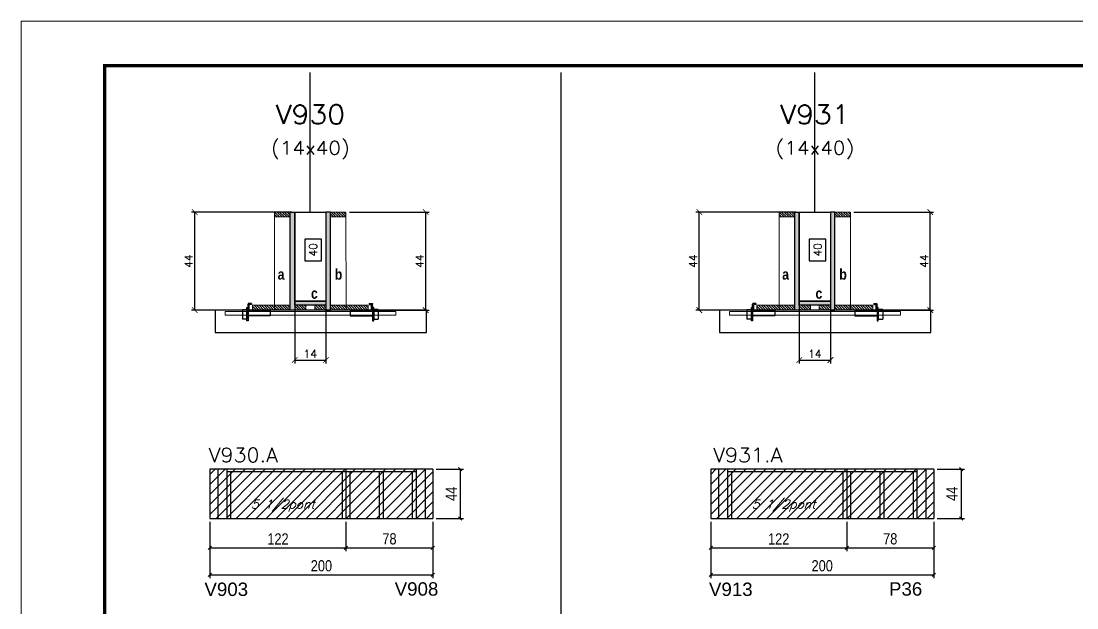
# Model space of a CAD drawing. Extents: x -20960 to -5926, y -2106 to 21915.
# Drawn here: x -12207 to -11260, y 11052 to 11578 of the extents above; entities that cross this region are included whole.
import ezdxf
from ezdxf.enums import TextEntityAlignment as Align

# ---------------------------------------------------------------- set-up
doc = ezdxf.new("R2010")
doc.units = 0
doc.linetypes.add('DASHED', pattern=[0.75, 0.5, -0.25])
doc.linetypes.add('HIDDEN', pattern=[0.375, 0.25, -0.125])
for name, color, linetype in [('5', 5, 'Continuous'), ('barrote', 251, 'Continuous'), ('COTA', 241, 'Continuous'), ('Cota Seção (2x)', 4, 'Continuous'), ('detalhes', 4, 'Continuous'), ('Painéis', 200, 'Continuous'), ('presilha', 1, 'Continuous'), ('Reaproveitamento', 251, 'Continuous'), ('SARR_2.2x7', 40, 'Continuous'), ('SARR_3.5x7', 81, 'Continuous'), ('texto', 7, 'Continuous'), ('Texto de Titulo', 7, 'Continuous'), ('Texto Qtd Sarr', 242, 'Continuous')]:
    doc.layers.add(name, color=color, linetype=linetype)
for name, color, linetype, lineweight in [('CONCRETO', 251, 'Continuous', 25), ('Folhas', 255, 'Continuous', 9), ('Hachura', 251, 'Continuous', 9), ('Madeira', 126, 'Continuous', 18), ('SARRAFO DE PRESSAO', 251, 'DASHED', 9), ('SCO-___-LAJ', 2, 'Continuous', 0), ('Texto Seção', 7, 'Continuous', 15)]:
    doc.layers.add(name, color=color, linetype=linetype, lineweight=lineweight)
doc.styles.add('COTA TECNICA', font='techl___.ttf', dxfattribs={"height": 10})
doc.styles.add('REGUA-120', font='ROMANS.shx', dxfattribs={"height": 15})
doc.styles.add('Romans', font='romans.shx')
doc.styles.get("Standard").update_dxf_attribs({"font": 'arial.ttf'})
doc.styles.add('TECNICA', font='techb___.ttf', dxfattribs={"height": 10})
doc.dimstyles.new('Cota Seção (2x)', dxfattribs={"dimtxt": 7, "dimasz": 5, "dimexe": 3, "dimexo": 3, "dimgap": 2, "dimtad": 3, "dimdec": 1, "dimlfac": 0.5, "dimzin": 12, "dimdsep": 46, "dimtxsty": 'Romans', "dimblk": 'ARCHTICK', "dimcen": 0, "dimclrd": 4, "dimclre": 4, "dimclrt": 1, "dimadec": 1, "dimazin": 3, "dimtfac": 1, "dimtdec": 1, "dimtmove": 0, "dimatfit": 3, "dimldrblk": 'OBLIQUE', "dimfxl": 1, "dimtolj": 1, "dimtzin": 12, "dimarcsym": 0})
doc.dimstyles.new('Cota Seção interna', dxfattribs={"dimtxt": 7, "dimasz": 6, "dimexe": 0.18, "dimexo": 2, "dimgap": -4, "dimtad": 3, "dimdec": 1, "dimlfac": 0.5, "dimzin": 12, "dimdsep": 46, "dimtxsty": 'Romans', "dimblk": 'ARCHTICK', "dimcen": 0.09, "dimse1": 1, "dimse2": 1, "dimsd1": 1, "dimsd2": 1, "dimclrd": 180, "dimclre": 5, "dimclrt": 1, "dimadec": 0, "dimazin": 3, "dimtfac": 1, "dimtdec": 1, "dimtofl": 0, "dimtmove": 0, "dimatfit": 3, "dimldrblk": 'ARCHTICK', "dimfxl": 1, "dimtolj": 1, "dimtzin": 0, "dimarcsym": 0})
doc.dimstyles.new('PAINEL', dxfattribs={"dimtxt": 10, "dimasz": 3, "dimexe": 3, "dimexo": 3, "dimgap": 3, "dimtad": 1, "dimdec": 1, "dimzin": 12, "dimdsep": 46, "dimtxsty": 'COTA TECNICA', "dimblk1": 'OBLIQUE', "dimblk2": 'OBLIQUE', "dimsah": 1, "dimcen": 0.9, "dimclrd": 4, "dimclre": 4, "dimclrt": 240, "dimadec": 1, "dimazin": 3, "dimtfac": 1, "dimtdec": 1, "dimtmove": 0, "dimatfit": 3, "dimfxl": 1, "dimtolj": 1, "dimtzin": 12, "dimarcsym": 0})
pattern_1 = [(315, (10985.0021, 3089.3804), (1.12253202, 1.12253202), [])]
pattern_2 = [(315, (10995.0021, 3089.3804), (1.12253202, 1.12253202), [])]
pattern_3 = [(315, (11437.4848, 3089.3804), (1.12253202, 1.12253202), [])]
pattern_4 = [(315, (11447.4848, 3089.3804), (1.12253202, 1.12253202), [])]
pattern_5 = [(45, (-149337.549, -17170.8765), (-4.49012806, 4.49012806), [])]
pattern_6 = [(45, (-149786.664, -17170.8765), (-4.49012806, 4.49012806), [])]

# ---------------------------------------------------------------- blocks, each defined once
blk = doc.blocks.new('9999999999')
at = {"layer": 'Folhas'}
blk.add_lwpolyline([(98138.98, 34190.21), (99623.98, 34190.21), (99623.98, 35240.21), (98138.98, 35240.21)], close=True, dxfattribs=at)
at = {"layer": 'Folhas', "color": 30, "const_width": 3}
blk.add_lwpolyline([(98213.98, 34230.21), (99583.98, 34230.21), (99583.98, 35200.21), (98213.98, 35200.21)], close=True, dxfattribs=at)
blk = doc.blocks.new('_ArchTick')
at = {"color": 0, "linetype": 'ByBlock', "const_width": 0.15}
blk.add_lwpolyline([(-0.5, -0.5), (0.5, 0.5)], dxfattribs=at)
blk = doc.blocks.new('*D1310')
at = {"layer": 'COTA', "color": 4, "lineweight": -2, "transparency": 16777216}
for p, q in [((-11964.62, 11407.02), (-12054.27, 11407.02)), ((-12051.27, 11319.02), (-12051.27, 11407.02)), ((-12002.62, 11319.02), (-12054.27, 11319.02))]:
    blk.add_line(p, q, dxfattribs=at)
at = {"layer": 'Defpoints', "color": 0, "transparency": 16777216}
for p in [(-12051.27, 11407.02), (-11961.62, 11407.02), (-11999.62, 11319.02)]:
    blk.add_point(p, dxfattribs=at)
at = {"layer": 'COTA', "color": 4, "lineweight": -2, "transparency": 16777216, "xscale": 5, "yscale": 5, "zscale": 5}
for p, rotation in [((-12051.27, 11407.02), 90), ((-12051.27, 11319.02), 270)]:
    blk.add_blockref('_ArchTick', p, dxfattribs=dict(at, rotation=rotation))
at = {"layer": 'COTA', "color": 1, "transparency": 16777216, "insert": (-12056.77, 11363.02), "char_height": 7, "attachment_point": 5, "rotation": 90, "style": 'Romans'}
blk.add_mtext('\\A1;44', dxfattribs=at)
blk = doc.blocks.new('_Oblique')
at = {"color": 0, "linetype": 'ByBlock', "lineweight": -2}
blk.add_line((-0.5, -0.5), (0.5, 0.5), dxfattribs=at)
blk = doc.blocks.new('*D1311')
at = {"layer": 'COTA', "color": 4, "lineweight": -2, "transparency": 16777216}
for p, q in [((-11912.63, 11407.02), (-11841.14, 11407.02)), ((-11844.14, 11319.02), (-11844.14, 11407.02)), ((-11892.62, 11319.02), (-11841.14, 11319.02))]:
    blk.add_line(p, q, dxfattribs=at)
at = {"layer": 'Defpoints', "color": 0, "transparency": 16777216}
for p in [(-11915.63, 11407.02), (-11844.14, 11407.02), (-11895.62, 11319.02)]:
    blk.add_point(p, dxfattribs=at)
at = {"layer": 'COTA', "color": 4, "lineweight": -2, "transparency": 16777216, "xscale": 5, "yscale": 5, "zscale": 5}
for p, rotation in [((-11844.14, 11407.02), 90), ((-11844.14, 11319.02), 270)]:
    blk.add_blockref('_ArchTick', p, dxfattribs=dict(at, rotation=rotation))
at = {"layer": 'COTA', "color": 1, "transparency": 16777216, "insert": (-11849.64, 11363.02), "char_height": 7, "attachment_point": 5, "rotation": 90, "style": 'Romans'}
blk.add_mtext('\\A1;44', dxfattribs=at)
blk = doc.blocks.new('*D1312')
at = {"layer": 'Cota Seção (2x)', "color": 180, "lineweight": -2, "transparency": 16777216}
for p, q in [((-11937.62, 11382.69), (-11952.62, 11382.69)), ((-11952.62, 11382.69), (-11952.62, 11363.36)), ((-11937.62, 11363.36), (-11937.62, 11382.69)), ((-11952.62, 11363.36), (-11937.62, 11363.36))]:
    blk.add_line(p, q, dxfattribs=at)
at = {"layer": 'Defpoints', "color": 0, "transparency": 16777216}
for p in [(-11933.63, 11407.02), (-11933.62, 11407.02), (-11933.62, 11327.02)]:
    blk.add_point(p, dxfattribs=at)
at = {"layer": 'Cota Seção (2x)', "color": 1, "transparency": 16777216, "insert": (-11945.12, 11373.02), "char_height": 7, "attachment_point": 5, "rotation": 90, "style": 'Romans'}
blk.add_mtext('\\A1;40', dxfattribs=at)
blk = doc.blocks.new('titulo1')
at = {"layer": 'Defpoints', "color": 252, "linetype": 'HIDDEN', "ltscale": 2}
blk.add_line((0, 0), (0, 125), dxfattribs=at)
at = {"layer": 'Defpoints', "style": 'Romans', "oblique": 15}
blk.add_attdef('FOLHA', text='', height=10, dxfattribs=at).set_placement((0, 15.58), align=Align.MIDDLE_CENTER)
at = {"layer": 'Texto Qtd Sarr', "color": 3, "style": 'Romans', "oblique": 15}
for tag, height, p in [('TITULO', 17, (0, 71.45)), ('SEÇÃO', 12, (0, 41.55))]:
    blk.add_attdef(tag, text='', height=height, dxfattribs=at).set_placement(p, align=Align.MIDDLE_CENTER)
blk = doc.blocks.new('PRESILHA METÁLICA 1')
at = {"layer": 'presilha'}
for p, q in [((6, 15.5), (7.5, 15.5)), ((6, -2.5), (6, 15.5)), ((7.5, 10.6), (7.5, 19.9)), ((7.5, 15.5), (7.5, -2.5)), ((12, 21), (8.6, 21)), ((9, 11.6), (9, 18.9)), ((12, 19.5), (9.6, 19.5)), ((12, 21), (12, 19.5)), ((0, 13), (6, 13)), ((0, 13), (0, 0)), ((6, 0), (0, 0)), ((6, 13), (6, 0)), ((37.5, 4.1), (7.5, 4.1)), ((37.5, 11), (9.6, 11)), ((37.5, 11), (37.5, 4.1)), ((7.5, -2.5), (6, -2.5))]:
    blk.add_line(p, q, dxfattribs=at)
for centre, radius, start, end in [((8.6, 19.9), 1.14, 90, 180), ((9.6, 18.9), 0.57, 90, 180), ((9.6, 11.6), 0.57, 180, 270)]:
    blk.add_arc(centre, radius, start, end, dxfattribs=at)
blk = doc.blocks.new('*D1313')
at = {"layer": 'COTA', "color": 4, "lineweight": -2, "transparency": 16777216}
for p, q in [((-11961.62, 11320.42), (-11961.62, 11271.3)), ((-11933.62, 11320.42), (-11933.62, 11271.3)), ((-11961.62, 11274.3), (-11933.62, 11274.3))]:
    blk.add_line(p, q, dxfattribs=at)
at = {"layer": 'Defpoints', "color": 0, "transparency": 16777216}
for p in [(-11961.62, 11323.42), (-11933.62, 11323.42), (-11933.62, 11274.3)]:
    blk.add_point(p, dxfattribs=at)
at = {"layer": 'COTA', "color": 4, "lineweight": -2, "transparency": 16777216, "xscale": 5, "yscale": 5, "zscale": 5, "rotation": 180}
blk.add_blockref('_ArchTick', (-11961.62, 11274.3), dxfattribs=at)
at = {"layer": 'COTA', "color": 4, "lineweight": -2, "transparency": 16777216, "xscale": 5, "yscale": 5, "zscale": 5}
blk.add_blockref('_ArchTick', (-11933.62, 11274.3), dxfattribs=at)
at = {"layer": 'COTA', "color": 1, "transparency": 16777216, "insert": (-11947.62, 11279.8), "char_height": 7, "attachment_point": 5, "style": 'Romans'}
blk.add_mtext('\\A1;14', dxfattribs=at)
blk = doc.blocks.new('*D1358')
at = {"layer": 'COTA', "color": 4, "linetype": 'ByBlock', "lineweight": -2, "transparency": 16777216}
for p, q in [((-11588.54, 11129.32), (-11588.54, 11078.63)), ((-11388.54, 11129.32), (-11388.54, 11078.63)), ((-11588.54, 11081.63), (-11388.54, 11081.63))]:
    blk.add_line(p, q, dxfattribs=at)
at = {"layer": 'Defpoints', "color": 0, "linetype": 'ByBlock', "transparency": 16777216}
for p in [(-11588.54, 11132.32), (-11388.54, 11132.32), (-11388.54, 11081.63)]:
    blk.add_point(p, dxfattribs=at)
at = {"layer": 'COTA', "color": 4, "linetype": 'ByBlock', "lineweight": -2, "transparency": 16777216, "xscale": 3, "yscale": 3, "zscale": 3, "rotation": 180}
blk.add_blockref('_Oblique', (-11588.54, 11081.63), dxfattribs=at)
at = {"layer": 'COTA', "color": 4, "linetype": 'ByBlock', "lineweight": -2, "transparency": 16777216, "xscale": 3, "yscale": 3, "zscale": 3}
blk.add_blockref('_Oblique', (-11388.54, 11081.63), dxfattribs=at)
at = {"layer": 'COTA', "color": 240, "linetype": 'ByBlock', "transparency": 16777216, "insert": (-11488.54, 11089.73), "char_height": 10, "attachment_point": 5, "style": 'COTA TECNICA'}
blk.add_mtext('\\A1;200', dxfattribs=at)
blk = doc.blocks.new('*D1359')
at = {"layer": 'COTA', "color": 4, "lineweight": -2, "transparency": 16777216}
for p, q in [((-11512.14, 11407.02), (-11601.78, 11407.02)), ((-11598.78, 11319.02), (-11598.78, 11407.02)), ((-11550.14, 11319.02), (-11601.78, 11319.02))]:
    blk.add_line(p, q, dxfattribs=at)
at = {"layer": 'Defpoints', "color": 0, "transparency": 16777216}
for p in [(-11598.78, 11407.02), (-11509.14, 11407.02), (-11547.14, 11319.02)]:
    blk.add_point(p, dxfattribs=at)
at = {"layer": 'COTA', "color": 4, "lineweight": -2, "transparency": 16777216, "xscale": 5, "yscale": 5, "zscale": 5}
for p, rotation in [((-11598.78, 11407.02), 90), ((-11598.78, 11319.02), 270)]:
    blk.add_blockref('_ArchTick', p, dxfattribs=dict(at, rotation=rotation))
at = {"layer": 'COTA', "color": 1, "transparency": 16777216, "insert": (-11604.28, 11363.02), "char_height": 7, "attachment_point": 5, "rotation": 90, "style": 'Romans'}
blk.add_mtext('\\A1;44', dxfattribs=at)
blk = doc.blocks.new('*D1360')
at = {"layer": 'COTA', "color": 4, "lineweight": -2, "transparency": 16777216}
for p, q in [((-11460.15, 11407.02), (-11388.66, 11407.02)), ((-11391.66, 11319.02), (-11391.66, 11407.02)), ((-11440.14, 11319.02), (-11388.66, 11319.02))]:
    blk.add_line(p, q, dxfattribs=at)
at = {"layer": 'Defpoints', "color": 0, "transparency": 16777216}
for p in [(-11463.15, 11407.02), (-11391.66, 11407.02), (-11443.14, 11319.02)]:
    blk.add_point(p, dxfattribs=at)
at = {"layer": 'COTA', "color": 4, "lineweight": -2, "transparency": 16777216, "xscale": 5, "yscale": 5, "zscale": 5}
for p, rotation in [((-11391.66, 11407.02), 90), ((-11391.66, 11319.02), 270)]:
    blk.add_blockref('_ArchTick', p, dxfattribs=dict(at, rotation=rotation))
at = {"layer": 'COTA', "color": 1, "transparency": 16777216, "insert": (-11397.16, 11363.02), "char_height": 7, "attachment_point": 5, "rotation": 90, "style": 'Romans'}
blk.add_mtext('\\A1;44', dxfattribs=at)
blk = doc.blocks.new('*D1361')
at = {"layer": 'Cota Seção (2x)', "color": 180, "lineweight": -2, "transparency": 16777216}
for p, q in [((-11485.14, 11382.69), (-11500.14, 11382.69)), ((-11500.14, 11382.69), (-11500.14, 11363.36)), ((-11485.14, 11363.36), (-11485.14, 11382.69)), ((-11500.14, 11363.36), (-11485.14, 11363.36))]:
    blk.add_line(p, q, dxfattribs=at)
at = {"layer": 'Defpoints', "color": 0, "transparency": 16777216}
for p in [(-11481.15, 11407.02), (-11481.14, 11407.02), (-11481.14, 11327.02)]:
    blk.add_point(p, dxfattribs=at)
at = {"layer": 'Cota Seção (2x)', "color": 1, "transparency": 16777216, "insert": (-11492.64, 11373.02), "char_height": 7, "attachment_point": 5, "rotation": 90, "style": 'Romans'}
blk.add_mtext('\\A1;40', dxfattribs=at)
blk = doc.blocks.new('*D1362')
at = {"layer": 'COTA', "color": 4, "lineweight": -2, "transparency": 16777216}
for p, q in [((-11509.14, 11320.42), (-11509.14, 11271.3)), ((-11481.14, 11320.42), (-11481.14, 11271.3)), ((-11509.14, 11274.3), (-11481.14, 11274.3))]:
    blk.add_line(p, q, dxfattribs=at)
at = {"layer": 'Defpoints', "color": 0, "transparency": 16777216}
for p in [(-11509.14, 11323.42), (-11481.14, 11323.42), (-11481.14, 11274.3)]:
    blk.add_point(p, dxfattribs=at)
at = {"layer": 'COTA', "color": 4, "lineweight": -2, "transparency": 16777216, "xscale": 5, "yscale": 5, "zscale": 5, "rotation": 180}
blk.add_blockref('_ArchTick', (-11509.14, 11274.3), dxfattribs=at)
at = {"layer": 'COTA', "color": 4, "lineweight": -2, "transparency": 16777216, "xscale": 5, "yscale": 5, "zscale": 5}
blk.add_blockref('_ArchTick', (-11481.14, 11274.3), dxfattribs=at)
at = {"layer": 'COTA', "color": 1, "transparency": 16777216, "insert": (-11495.14, 11279.8), "char_height": 7, "attachment_point": 5, "style": 'Romans'}
blk.add_mtext('\\A1;14', dxfattribs=at)
blk = doc.blocks.new('*D1363')
at = {"layer": 'COTA', "color": 4, "linetype": 'ByBlock', "lineweight": -2, "transparency": 16777216}
for p, q in [((-11385.54, 11176.32), (-11361.01, 11176.32)), ((-11364.01, 11176.32), (-11364.01, 11132.32)), ((-11385.54, 11132.32), (-11361.01, 11132.32))]:
    blk.add_line(p, q, dxfattribs=at)
at = {"layer": 'Defpoints', "color": 0, "linetype": 'ByBlock', "transparency": 16777216}
for p in [(-11388.54, 11176.32), (-11388.54, 11132.32), (-11364.01, 11132.32)]:
    blk.add_point(p, dxfattribs=at)
at = {"layer": 'COTA', "color": 4, "linetype": 'ByBlock', "lineweight": -2, "transparency": 16777216, "xscale": 3, "yscale": 3, "zscale": 3}
for p, rotation in [((-11364.01, 11176.32), 90), ((-11364.01, 11132.32), 270)]:
    blk.add_blockref('_Oblique', p, dxfattribs=dict(at, rotation=rotation))
at = {"layer": 'COTA', "color": 240, "linetype": 'ByBlock', "transparency": 16777216, "insert": (-11372.08, 11154.32), "char_height": 10, "attachment_point": 5, "rotation": 90, "style": 'COTA TECNICA'}
blk.add_mtext('\\A1;44', dxfattribs=at)
blk = doc.blocks.new('*D1366')
at = {"layer": 'COTA', "color": 4, "linetype": 'ByBlock', "lineweight": -2, "transparency": 16777216}
for p, q in [((-11588.54, 11129.32), (-11588.54, 11102.8)), ((-11466.54, 11129.32), (-11466.54, 11102.8)), ((-11588.54, 11105.8), (-11466.54, 11105.8))]:
    blk.add_line(p, q, dxfattribs=at)
at = {"layer": 'Defpoints', "color": 0, "linetype": 'ByBlock', "transparency": 16777216}
for p in [(-11588.54, 11132.32), (-11466.54, 11132.32), (-11466.54, 11105.8)]:
    blk.add_point(p, dxfattribs=at)
at = {"layer": 'COTA', "color": 4, "linetype": 'ByBlock', "lineweight": -2, "transparency": 16777216, "xscale": 3, "yscale": 3, "zscale": 3, "rotation": 180}
blk.add_blockref('_Oblique', (-11588.54, 11105.8), dxfattribs=at)
at = {"layer": 'COTA', "color": 4, "linetype": 'ByBlock', "lineweight": -2, "transparency": 16777216, "xscale": 3, "yscale": 3, "zscale": 3}
blk.add_blockref('_Oblique', (-11466.54, 11105.8), dxfattribs=at)
at = {"layer": 'COTA', "color": 240, "linetype": 'ByBlock', "transparency": 16777216, "insert": (-11527.54, 11113.86), "char_height": 10, "attachment_point": 5, "style": 'COTA TECNICA'}
blk.add_mtext('\\A1;122', dxfattribs=at)
blk = doc.blocks.new('*D1367')
at = {"layer": 'COTA', "color": 4, "linetype": 'ByBlock', "lineweight": -2, "transparency": 16777216}
for p, q in [((-11466.54, 11129.32), (-11466.54, 11102.8)), ((-11388.54, 11129.32), (-11388.54, 11102.8)), ((-11466.54, 11105.8), (-11388.54, 11105.8))]:
    blk.add_line(p, q, dxfattribs=at)
at = {"layer": 'Defpoints', "color": 0, "linetype": 'ByBlock', "transparency": 16777216}
for p in [(-11466.54, 11132.32), (-11388.54, 11132.32), (-11388.54, 11105.8)]:
    blk.add_point(p, dxfattribs=at)
at = {"layer": 'COTA', "color": 4, "linetype": 'ByBlock', "lineweight": -2, "transparency": 16777216, "xscale": 3, "yscale": 3, "zscale": 3, "rotation": 180}
blk.add_blockref('_Oblique', (-11466.54, 11105.8), dxfattribs=at)
at = {"layer": 'COTA', "color": 4, "linetype": 'ByBlock', "lineweight": -2, "transparency": 16777216, "xscale": 3, "yscale": 3, "zscale": 3}
blk.add_blockref('_Oblique', (-11388.54, 11105.8), dxfattribs=at)
at = {"layer": 'COTA', "color": 240, "linetype": 'ByBlock', "transparency": 16777216, "insert": (-11427.54, 11113.89), "char_height": 10, "attachment_point": 5, "style": 'COTA TECNICA'}
blk.add_mtext('\\A1;78', dxfattribs=at)
blk = doc.blocks.new('*D1372')
at = {"layer": 'COTA', "color": 4, "linetype": 'ByBlock', "lineweight": -2, "transparency": 16777216}
for p, q in [((-12037.65, 11129.32), (-12037.65, 11078.63)), ((-11837.65, 11129.32), (-11837.65, 11078.63)), ((-12037.65, 11081.63), (-11837.65, 11081.63))]:
    blk.add_line(p, q, dxfattribs=at)
at = {"layer": 'Defpoints', "color": 0, "linetype": 'ByBlock', "transparency": 16777216}
for p in [(-12037.65, 11132.32), (-11837.65, 11132.32), (-11837.65, 11081.63)]:
    blk.add_point(p, dxfattribs=at)
at = {"layer": 'COTA', "color": 4, "linetype": 'ByBlock', "lineweight": -2, "transparency": 16777216, "xscale": 3, "yscale": 3, "zscale": 3, "rotation": 180}
blk.add_blockref('_Oblique', (-12037.65, 11081.63), dxfattribs=at)
at = {"layer": 'COTA', "color": 4, "linetype": 'ByBlock', "lineweight": -2, "transparency": 16777216, "xscale": 3, "yscale": 3, "zscale": 3}
blk.add_blockref('_Oblique', (-11837.65, 11081.63), dxfattribs=at)
at = {"layer": 'COTA', "color": 240, "linetype": 'ByBlock', "transparency": 16777216, "insert": (-11937.65, 11089.73), "char_height": 10, "attachment_point": 5, "style": 'COTA TECNICA'}
blk.add_mtext('\\A1;200', dxfattribs=at)
blk = doc.blocks.new('*D1373')
at = {"layer": 'COTA', "color": 4, "linetype": 'ByBlock', "lineweight": -2, "transparency": 16777216}
for p, q in [((-11834.65, 11176.32), (-11810.12, 11176.32)), ((-11813.12, 11176.32), (-11813.12, 11132.32)), ((-11834.65, 11132.32), (-11810.12, 11132.32))]:
    blk.add_line(p, q, dxfattribs=at)
at = {"layer": 'Defpoints', "color": 0, "linetype": 'ByBlock', "transparency": 16777216}
for p in [(-11837.65, 11176.32), (-11837.65, 11132.32), (-11813.12, 11132.32)]:
    blk.add_point(p, dxfattribs=at)
at = {"layer": 'COTA', "color": 4, "linetype": 'ByBlock', "lineweight": -2, "transparency": 16777216, "xscale": 3, "yscale": 3, "zscale": 3}
for p, rotation in [((-11813.12, 11176.32), 90), ((-11813.12, 11132.32), 270)]:
    blk.add_blockref('_Oblique', p, dxfattribs=dict(at, rotation=rotation))
at = {"layer": 'COTA', "color": 240, "linetype": 'ByBlock', "transparency": 16777216, "insert": (-11821.19, 11154.32), "char_height": 10, "attachment_point": 5, "rotation": 90, "style": 'COTA TECNICA'}
blk.add_mtext('\\A1;44', dxfattribs=at)
blk = doc.blocks.new('*D1336')
at = {"layer": 'COTA', "color": 4, "linetype": 'ByBlock', "lineweight": -2, "transparency": 16777216}
for p, q in [((-12037.65, 11129.32), (-12037.65, 11102.8)), ((-11915.65, 11129.32), (-11915.65, 11102.8)), ((-12037.65, 11105.8), (-11915.65, 11105.8))]:
    blk.add_line(p, q, dxfattribs=at)
at = {"layer": 'Defpoints', "color": 0, "linetype": 'ByBlock', "transparency": 16777216}
for p in [(-12037.65, 11132.32), (-11915.65, 11132.32), (-11915.65, 11105.8)]:
    blk.add_point(p, dxfattribs=at)
at = {"layer": 'COTA', "color": 4, "linetype": 'ByBlock', "lineweight": -2, "transparency": 16777216, "xscale": 3, "yscale": 3, "zscale": 3, "rotation": 180}
blk.add_blockref('_Oblique', (-12037.65, 11105.8), dxfattribs=at)
at = {"layer": 'COTA', "color": 4, "linetype": 'ByBlock', "lineweight": -2, "transparency": 16777216, "xscale": 3, "yscale": 3, "zscale": 3}
blk.add_blockref('_Oblique', (-11915.65, 11105.8), dxfattribs=at)
at = {"layer": 'COTA', "color": 240, "linetype": 'ByBlock', "transparency": 16777216, "insert": (-11976.65, 11113.86), "char_height": 10, "attachment_point": 5, "style": 'COTA TECNICA'}
blk.add_mtext('\\A1;122', dxfattribs=at)
blk = doc.blocks.new('*D1337')
at = {"layer": 'COTA', "color": 4, "linetype": 'ByBlock', "lineweight": -2, "transparency": 16777216}
for p, q in [((-11915.65, 11129.32), (-11915.65, 11102.8)), ((-11837.65, 11129.32), (-11837.65, 11102.8)), ((-11915.65, 11105.8), (-11837.65, 11105.8))]:
    blk.add_line(p, q, dxfattribs=at)
at = {"layer": 'Defpoints', "color": 0, "linetype": 'ByBlock', "transparency": 16777216}
for p in [(-11915.65, 11132.32), (-11837.65, 11132.32), (-11837.65, 11105.8)]:
    blk.add_point(p, dxfattribs=at)
at = {"layer": 'COTA', "color": 4, "linetype": 'ByBlock', "lineweight": -2, "transparency": 16777216, "xscale": 3, "yscale": 3, "zscale": 3, "rotation": 180}
blk.add_blockref('_Oblique', (-11915.65, 11105.8), dxfattribs=at)
at = {"layer": 'COTA', "color": 4, "linetype": 'ByBlock', "lineweight": -2, "transparency": 16777216, "xscale": 3, "yscale": 3, "zscale": 3}
blk.add_blockref('_Oblique', (-11837.65, 11105.8), dxfattribs=at)
at = {"layer": 'COTA', "color": 240, "linetype": 'ByBlock', "transparency": 16777216, "insert": (-11876.65, 11113.89), "char_height": 10, "attachment_point": 5, "style": 'COTA TECNICA'}
blk.add_mtext('\\A1;78', dxfattribs=at)

msp = doc.modelspace()

# ---------------------------------------------------------------- hatches: boundary and pattern name
at = {"layer": 'Hachura'}
h = msp.add_hatch(dxfattribs=at)
h.set_pattern_fill('ANSI31', color=256, scale=0.5, angle=270, style=0)
h.set_pattern_definition([(315, (10995.0021, 3099.3804), (1.12253202, 1.12253202), [])])
h.paths.add_polyline_path([(-11965.62, 11402.62), (-11965.62, 11407.02), (-11979.62, 11407.02), (-11979.62, 11402.62)])
h = msp.add_hatch(color=256, dxfattribs=at)
h.dxf.hatch_style = 1
h.paths.add_polyline_path([(-11965.62, 11407.02), (-11961.62, 11407.02), (-11961.62, 11319.02), (-11965.62, 11319.02)])
h = msp.add_hatch(color=256, dxfattribs=at)
h.dxf.hatch_style = 1
h.paths.add_polyline_path([(-11929.63, 11407.02), (-11933.63, 11407.02), (-11933.62, 11319.02), (-11929.62, 11319.02)])
h = msp.add_hatch(dxfattribs=at)
h.set_pattern_fill('ANSI31', color=256, scale=0.5, angle=270, style=0)
h.set_pattern_definition([(315, (10985.0118, 3099.3804), (1.12253202, 1.12253202), [])])
h.paths.add_polyline_path([(-11929.63, 11402.62), (-11929.63, 11407.02), (-11915.63, 11407.02), (-11915.63, 11402.62)])
h = msp.add_hatch(dxfattribs=at)
h.set_pattern_fill('ANSI31', color=256, scale=0.5, angle=270, style=0)
h.set_pattern_definition([(315, (11447.4848, 3099.3804), (1.12253202, 1.12253202), [])])
h.paths.add_polyline_path([(-11513.14, 11402.62), (-11513.14, 11407.02), (-11527.14, 11407.02), (-11527.14, 11402.62)])
h = msp.add_hatch(color=256, dxfattribs=at)
h.dxf.hatch_style = 1
h.paths.add_polyline_path([(-11513.14, 11407.02), (-11509.14, 11407.02), (-11509.14, 11319.02), (-11513.14, 11319.02)])
h = msp.add_hatch(color=256, dxfattribs=at)
h.dxf.hatch_style = 1
h.paths.add_polyline_path([(-11477.15, 11407.02), (-11481.15, 11407.02), (-11481.14, 11319.02), (-11477.14, 11319.02)])
h = msp.add_hatch(dxfattribs=at)
h.set_pattern_fill('ANSI31', color=256, scale=0.5, angle=270, style=0)
h.set_pattern_definition([(315, (11437.4944, 3099.3804), (1.12253202, 1.12253202), [])])
h.paths.add_polyline_path([(-11477.15, 11402.62), (-11477.15, 11407.02), (-11463.15, 11407.02), (-11463.15, 11402.62)])
h = msp.add_hatch(color=256, dxfattribs=at)
h.dxf.hatch_style = 1
h.paths.add_polyline_path([(-11961.62, 11323.42), (-11961.62, 11327.02), (-11933.62, 11327.02), (-11933.62, 11323.42)])
h = msp.add_hatch(color=256, dxfattribs=at)
h.dxf.hatch_style = 1
h.paths.add_polyline_path([(-11509.14, 11323.42), (-11509.14, 11327.02), (-11481.14, 11327.02), (-11481.14, 11323.42)])
h = msp.add_hatch(dxfattribs=at)
h.set_pattern_fill('ANSI31', color=256, scale=0.5, angle=270, style=0)
h.set_pattern_definition(pattern_2)
h.paths.add_polyline_path([(-11999.62, 11319.02), (-11999.62, 11323.42), (-11979.62, 11323.42), (-11979.62, 11319.02)])
h = msp.add_hatch(dxfattribs=at)
h.set_pattern_fill('ANSI31', color=256, scale=0.5, angle=270, style=0)
h.set_pattern_definition([(315, (10995.0021, 3015.7804), (1.12253202, 1.12253202), [])])
h.paths.add_polyline_path([(-11965.62, 11319.02), (-11965.62, 11323.42), (-11979.62, 11323.42), (-11979.62, 11319.02)])
h = msp.add_hatch(dxfattribs=at)
h.set_pattern_fill('ANSI31', color=256, scale=0.5, angle=270, style=0)
h.set_pattern_definition(pattern_2)
h.paths.add_polyline_path([(-11961.62, 11319.02), (-11961.62, 11323.42), (-11951.62, 11323.42), (-11951.62, 11319.02)])
h = msp.add_hatch(dxfattribs=at)
h.set_pattern_fill('ANSI31', color=256, scale=0.5, angle=270, style=0)
h.set_pattern_definition(pattern_1)
h.paths.add_polyline_path([(-11933.62, 11319.02), (-11933.62, 11323.42), (-11943.62, 11323.42), (-11943.62, 11319.02)])
h = msp.add_hatch(dxfattribs=at)
h.set_pattern_fill('ANSI31', color=256, scale=0.5, angle=270, style=0)
h.set_pattern_definition([(315, (10985.0021, 3015.7804), (1.12253202, 1.12253202), [])])
h.paths.add_polyline_path([(-11929.62, 11319.02), (-11929.62, 11323.42), (-11915.62, 11323.42), (-11915.62, 11319.02)])
h = msp.add_hatch(dxfattribs=at)
h.set_pattern_fill('ANSI31', color=256, scale=0.5, angle=270, style=0)
h.set_pattern_definition(pattern_1)
h.paths.add_polyline_path([(-11895.62, 11319.02), (-11895.62, 11323.42), (-11915.62, 11323.42), (-11915.62, 11319.02)])
h = msp.add_hatch(dxfattribs=at)
h.set_pattern_fill('ANSI31', color=256, scale=0.5, angle=270, style=0)
h.set_pattern_definition(pattern_4)
h.paths.add_polyline_path([(-11547.14, 11319.02), (-11547.14, 11323.42), (-11527.14, 11323.42), (-11527.14, 11319.02)])
h = msp.add_hatch(dxfattribs=at)
h.set_pattern_fill('ANSI31', color=256, scale=0.5, angle=270, style=0)
h.set_pattern_definition([(315, (11447.4848, 3015.7804), (1.12253202, 1.12253202), [])])
h.paths.add_polyline_path([(-11513.14, 11319.02), (-11513.14, 11323.42), (-11527.14, 11323.42), (-11527.14, 11319.02)])
h = msp.add_hatch(dxfattribs=at)
h.set_pattern_fill('ANSI31', color=256, scale=0.5, angle=270, style=0)
h.set_pattern_definition(pattern_4)
h.paths.add_polyline_path([(-11509.14, 11319.02), (-11509.14, 11323.42), (-11499.14, 11323.42), (-11499.14, 11319.02)])
h = msp.add_hatch(dxfattribs=at)
h.set_pattern_fill('ANSI31', color=256, scale=0.5, angle=270, style=0)
h.set_pattern_definition(pattern_3)
h.paths.add_polyline_path([(-11481.14, 11319.02), (-11481.14, 11323.42), (-11491.14, 11323.42), (-11491.14, 11319.02)])
h = msp.add_hatch(dxfattribs=at)
h.set_pattern_fill('ANSI31', color=256, scale=0.5, angle=270, style=0)
h.set_pattern_definition([(315, (11437.4848, 3015.7804), (1.12253202, 1.12253202), [])])
h.paths.add_polyline_path([(-11477.14, 11319.02), (-11477.14, 11323.42), (-11463.14, 11323.42), (-11463.14, 11319.02)])
h = msp.add_hatch(dxfattribs=at)
h.set_pattern_fill('ANSI31', color=256, scale=0.5, angle=270, style=0)
h.set_pattern_definition(pattern_3)
h.paths.add_polyline_path([(-11443.14, 11319.02), (-11443.14, 11323.42), (-11463.14, 11323.42), (-11463.14, 11319.02)])
at = {"layer": 'Reaproveitamento', "linetype": 'ByBlock'}
h = msp.add_hatch(dxfattribs=at)
h.set_pattern_fill('ANSI31', color=256, scale=2)
h.set_pattern_definition(pattern_6)
h.paths.add_polyline_path([(-12037.65, 11176.32), (-12037.65, 11132.32), (-11915.65, 11132.32), (-11915.65, 11176.32)])
h = msp.add_hatch(dxfattribs=at)
h.set_pattern_fill('ANSI31', color=256, scale=2)
h.set_pattern_definition(pattern_6)
h.paths.add_polyline_path([(-11915.65, 11176.32), (-11915.65, 11132.32), (-11837.65, 11132.32), (-11837.65, 11176.32)])
h = msp.add_hatch(dxfattribs=at)
h.set_pattern_fill('ANSI31', color=256, scale=2)
h.set_pattern_definition(pattern_5)
h.paths.add_polyline_path([(-11588.54, 11176.32), (-11588.54, 11132.32), (-11466.54, 11132.32), (-11466.54, 11176.32)])
h = msp.add_hatch(dxfattribs=at)
h.set_pattern_fill('ANSI31', color=256, scale=2)
h.set_pattern_definition(pattern_5)
h.paths.add_polyline_path([(-11466.54, 11176.32), (-11466.54, 11132.32), (-11388.54, 11132.32), (-11388.54, 11176.32)])

# ---------------------------------------------------------------- linework, layer by layer
at = {"layer": 'barrote'}
for points in [[(-12033.07, 11299.02), (-11843.49, 11299.02), (-11843.49, 11319.02), (-12033.07, 11319.02)], [(-11580.59, 11299.02), (-11391.01, 11299.02), (-11391.01, 11319.02), (-11580.59, 11319.02)]]:
    msp.add_lwpolyline(points, close=True, dxfattribs=at)
at = {"layer": 'CONCRETO'}
for points in [[(-11961.62, 11407.02), (-11933.62, 11407.02), (-11933.62, 11327.02), (-11961.62, 11327.02), (-11961.62, 11407.02)], [(-11509.14, 11407.02), (-11481.14, 11407.02), (-11481.14, 11327.02), (-11509.14, 11327.02), (-11509.14, 11407.02)]]:
    msp.add_lwpolyline(points, close=True, dxfattribs=at)
at = {"layer": 'COTA', "linetype": 'ByBlock'}
msp.add_line((-11722.89, 11532.02), (-11722.89, 10761.27), dxfattribs=at)
at = {"layer": 'Madeira'}
for points in [[(-11965.62, 11402.62), (-11965.62, 11407.02), (-11979.62, 11407.02), (-11979.62, 11402.62)], [(-11965.62, 11407.02), (-11979.62, 11407.02), (-11979.62, 11319.02), (-11965.62, 11319.02)], [(-11929.63, 11402.62), (-11929.63, 11407.02), (-11915.63, 11407.02), (-11915.63, 11402.62)], [(-11929.63, 11407.02), (-11915.63, 11407.02), (-11915.62, 11319.02), (-11929.62, 11319.02)], [(-11513.14, 11402.62), (-11513.14, 11407.02), (-11527.14, 11407.02), (-11527.14, 11402.62)], [(-11513.14, 11407.02), (-11527.14, 11407.02), (-11527.14, 11319.02), (-11513.14, 11319.02)], [(-11477.15, 11402.62), (-11477.15, 11407.02), (-11463.15, 11407.02), (-11463.15, 11402.62)], [(-11477.15, 11407.02), (-11463.15, 11407.02), (-11463.14, 11319.02), (-11477.14, 11319.02)], [(-11999.62, 11319.02), (-11999.62, 11323.42), (-11979.62, 11323.42), (-11979.62, 11319.02)], [(-11965.62, 11319.02), (-11965.62, 11323.42), (-11979.62, 11323.42), (-11979.62, 11319.02)], [(-11961.62, 11319.02), (-11961.62, 11323.42), (-11951.62, 11323.42), (-11951.62, 11319.02)], [(-11933.62, 11319.02), (-11933.62, 11323.42), (-11943.62, 11323.42), (-11943.62, 11319.02)], [(-11929.62, 11319.02), (-11929.62, 11323.42), (-11915.62, 11323.42), (-11915.62, 11319.02)], [(-11895.62, 11319.02), (-11895.62, 11323.42), (-11915.62, 11323.42), (-11915.62, 11319.02)], [(-11547.14, 11319.02), (-11547.14, 11323.42), (-11527.14, 11323.42), (-11527.14, 11319.02)], [(-11513.14, 11319.02), (-11513.14, 11323.42), (-11527.14, 11323.42), (-11527.14, 11319.02)], [(-11509.14, 11319.02), (-11509.14, 11323.42), (-11499.14, 11323.42), (-11499.14, 11319.02)], [(-11481.14, 11319.02), (-11481.14, 11323.42), (-11491.14, 11323.42), (-11491.14, 11319.02)], [(-11477.14, 11319.02), (-11477.14, 11323.42), (-11463.14, 11323.42), (-11463.14, 11319.02)], [(-11443.14, 11319.02), (-11443.14, 11323.42), (-11463.14, 11323.42), (-11463.14, 11319.02)]]:
    msp.add_lwpolyline(points, close=True, dxfattribs=at)
at = {"layer": 'Painéis', "linetype": 'ByBlock'}
for p, q in [((-12037.65, 11176.32), (-12037.65, 11132.32)), ((-11837.65, 11176.32), (-12037.65, 11176.32)), ((-11915.65, 11176.32), (-11915.65, 11132.32)), ((-11837.65, 11176.32), (-11837.65, 11132.32)), ((-11588.54, 11176.32), (-11588.54, 11132.32)), ((-11388.54, 11176.32), (-11588.54, 11176.32)), ((-11466.54, 11176.32), (-11466.54, 11132.32)), ((-11388.54, 11176.32), (-11388.54, 11132.32)), ((-12037.65, 11132.32), (-11837.65, 11132.32)), ((-11588.54, 11132.32), (-11388.54, 11132.32))]:
    msp.add_line(p, q, dxfattribs=at)
at = {"layer": 'Painéis'}
for points in [[(-11965.62, 11407.02), (-11961.62, 11407.02), (-11961.62, 11319.02), (-11965.62, 11319.02)], [(-11929.63, 11407.02), (-11933.63, 11407.02), (-11933.62, 11319.02), (-11929.62, 11319.02)], [(-11513.14, 11407.02), (-11509.14, 11407.02), (-11509.14, 11319.02), (-11513.14, 11319.02)], [(-11477.15, 11407.02), (-11481.15, 11407.02), (-11481.14, 11319.02), (-11477.14, 11319.02)], [(-11961.62, 11323.42), (-11961.62, 11327.02), (-11933.62, 11327.02), (-11933.62, 11323.42)], [(-11509.14, 11323.42), (-11509.14, 11327.02), (-11481.14, 11327.02), (-11481.14, 11323.42)]]:
    msp.add_lwpolyline(points, close=True, dxfattribs=at)
at = {"layer": 'SARR_2.2x7', "linetype": 'Continuous'}
for p, q in [((-12030.65, 11176.32), (-12030.65, 11132.32)), ((-11852.65, 11174.12), (-12022.65, 11174.12)), ((-11844.65, 11176.32), (-11844.65, 11132.32)), ((-11581.54, 11176.32), (-11581.54, 11132.32)), ((-11403.54, 11174.12), (-11573.54, 11174.12)), ((-11395.54, 11176.32), (-11395.54, 11132.32))]:
    msp.add_line(p, q, dxfattribs=at)
at = {"layer": 'SARR_3.5x7'}
for p, q in [((-12022.65, 11176.32), (-12022.65, 11132.32)), ((-12019.15, 11174.12), (-12019.15, 11132.32)), ((-11919.15, 11174.12), (-11919.15, 11132.32)), ((-11912.15, 11174.12), (-11912.15, 11132.32)), ((-11885.9, 11174.12), (-11885.9, 11132.32)), ((-11882.4, 11174.12), (-11882.4, 11132.32)), ((-11856.15, 11174.13), (-11856.15, 11132.32)), ((-11852.65, 11176.32), (-11852.65, 11132.32)), ((-11573.54, 11176.32), (-11573.54, 11132.32)), ((-11570.04, 11174.12), (-11570.04, 11132.32)), ((-11470.04, 11174.12), (-11470.04, 11132.32)), ((-11463.04, 11174.12), (-11463.04, 11132.32)), ((-11436.79, 11174.12), (-11436.79, 11132.32)), ((-11433.29, 11174.12), (-11433.29, 11132.32)), ((-11407.04, 11174.13), (-11407.04, 11132.32)), ((-11403.54, 11176.32), (-11403.54, 11132.32))]:
    msp.add_line(p, q, dxfattribs=at)
at = {"layer": 'SCO-___-LAJ', "color": 1}
for points in [[(-12024.07, 11317.69), (-11870.81, 11317.69), (-11870.81, 11314.49), (-12024.07, 11314.49)], [(-11571.59, 11317.69), (-11418.32, 11317.69), (-11418.32, 11314.49), (-11571.59, 11314.49)]]:
    msp.add_lwpolyline(points, close=True, dxfattribs=at)

# ---------------------------------------------------------------- block references
at = {"layer": 'presilha', "yscale": 0.6666666666666666, "zscale": 0.6666666666666666}
for p, xscale in [((-12008.49, 11311.06), 0.6666666666666666), ((-11886.75, 11311.06), -0.6666666666666666), ((-11556, 11311.06), 0.6666666666666666), ((-11434.27, 11311.06), -0.6666666666666666)]:
    msp.add_blockref('PRESILHA METÁLICA 1', p, dxfattribs=dict(at, xscale=xscale))
at = {"layer": 'SARRAFO DE PRESSAO', "color": 6, "linetype": 'ByBlock'}
msp.add_blockref('9999999999', (-110345.98, -23661.99), dxfattribs=at)
at = {"layer": 'Texto Seção'}
ref = msp.add_blockref('titulo1', (-11947.62, 11407.02), dxfattribs=at)
ref.add_attrib('TITULO', 'V930', dxfattribs={"layer": 'Texto de Titulo', "color": 7, "height": 17, "style": 'Romans', "width": 1.1}).set_placement((-11947.62, 11494.52), align=Align.MIDDLE_CENTER)
ref.add_attrib('SEÇÃO', '(14x40)', dxfattribs={"layer": 'Texto de Titulo', "color": 7, "height": 12, "style": 'Romans', "width": 1.1}).set_placement((-11947.62, 11464.52), align=Align.MIDDLE_CENTER)
ref = msp.add_blockref('titulo1', (-11495.14, 11407.02), dxfattribs=at)
ref.add_attrib('TITULO', 'V931', dxfattribs={"layer": 'Texto de Titulo', "color": 7, "height": 17, "style": 'Romans', "width": 1.1}).set_placement((-11495.14, 11494.52), align=Align.MIDDLE_CENTER)
ref.add_attrib('SEÇÃO', '(14x40)', dxfattribs={"layer": 'Texto de Titulo', "color": 7, "height": 12, "style": 'Romans', "width": 1.1}).set_placement((-11495.14, 11464.52), align=Align.MIDDLE_CENTER)

# ---------------------------------------------------------------- texts
at = {"layer": '5', "linetype": 'Continuous'}
for s, p in [('V903', (-12042.57, 11062.7)), ('V908', (-11871.96, 11062.99)), ('V913', (-11590.09, 11062.7)), ('P36', (-11428.65, 11062.99))]:
    msp.add_text(s, height=12, rotation=0.00004, dxfattribs=at).set_placement(p)
at = {"layer": 'detalhes', "style": 'TECNICA'}
for s, p in [('a', (-11976.92, 11346.36)), ('b', (-11925.69, 11346.35)), ('a', (-11524.44, 11346.36)), ('b', (-11473.2, 11346.35)), ('c', (-11947.02, 11329.26)), ('c', (-11494.54, 11329.26))]:
    msp.add_text(s, height=9.6, dxfattribs=at).set_placement(p)
at = {"layer": 'texto', "color": 2, "char_height": 8, "attachment_point": 5, "style": 'Romans'}
for insert in [(-11972.27, 11143.72), (-11523.15, 11143.72)]:
    msp.add_mtext('{\\Q19;\\C256;5 1/2pont}', dxfattribs=dict(at, insert=insert))
at = {"layer": 'Texto Seção', "style": 'REGUA-120', "width": 1.05}
for s, p in [('V930.A', (-12038.8, 11182.69)), ('V931.A', (-11586.32, 11182.69))]:
    msp.add_text(s, height=13, dxfattribs=at).set_placement(p)

# ---------------------------------------------------------------- dimensions: what is measured, and where the dimension line sits
at = {"layer": 'COTA'}
for base, p1, p2, picture, middle in [((-12051.27, 11407.02), (-11999.62, 11319.02), (-11961.62, 11407.02), '*D1310', (-12056.77, 11363.02)), ((-11844.14, 11407.02), (-11895.62, 11319.02), (-11915.63, 11407.02), '*D1311', (-11849.64, 11363.02)), ((-11598.78, 11407.02), (-11547.14, 11319.02), (-11509.14, 11407.02), '*D1359', (-11604.28, 11363.02)), ((-11391.66, 11407.02), (-11443.14, 11319.02), (-11463.15, 11407.02), '*D1360', (-11397.16, 11363.02))]:
    dim = msp.add_linear_dim(base=base, p1=p1, p2=p2, angle=90, dimstyle='Cota Seção (2x)', dxfattribs=at)
    dim.commit()
    dim.dimension.update_dxf_attribs({"geometry": picture, "text_midpoint": middle})
for base, p1, p2, picture, middle in [((-11933.62, 11274.3), (-11961.62, 11323.42), (-11933.62, 11323.42), '*D1313', (-11947.62, 11279.8)), ((-11481.14, 11274.3), (-11509.14, 11323.42), (-11481.14, 11323.42), '*D1362', (-11495.14, 11279.8))]:
    dim = msp.add_linear_dim(base=base, p1=p1, p2=p2, dimstyle='Cota Seção (2x)', dxfattribs=at)
    dim.commit()
    dim.dimension.update_dxf_attribs({"geometry": picture, "text_midpoint": middle})
at = {"layer": 'COTA', "linetype": 'ByBlock'}
for base, p1, p2, picture, middle in [((-11813.12, 11132.32), (-11837.65, 11176.32), (-11837.65, 11132.32), '*D1373', (-11821.19, 11154.32)), ((-11364.01, 11132.32), (-11388.54, 11176.32), (-11388.54, 11132.32), '*D1363', (-11372.08, 11154.32))]:
    dim = msp.add_linear_dim(base=base, p1=p1, p2=p2, angle=90, dimstyle='PAINEL', dxfattribs=at)
    dim.commit()
    dim.dimension.update_dxf_attribs({"geometry": picture, "text_midpoint": middle})
for p1, p2, picture, middle in [((-12037.65, 11132.32), (-11837.65, 11132.32), '*D1372', (-11937.65, 11089.73)), ((-11588.54, 11132.32), (-11388.54, 11132.32), '*D1358', (-11488.54, 11089.73))]:
    dim = msp.add_aligned_dim(p1=p1, p2=p2, distance=-50.7, dimstyle='PAINEL', dxfattribs=at)
    dim.commit()
    dim.dimension.update_dxf_attribs({"geometry": picture, "text_midpoint": middle})
for base, p1, p2, picture, middle in [((-11915.65, 11105.8), (-12037.65, 11132.32), (-11915.65, 11132.32), '*D1336', (-11976.65, 11113.86)), ((-11466.54, 11105.8), (-11588.54, 11132.32), (-11466.54, 11132.32), '*D1366', (-11527.54, 11113.86))]:
    dim = msp.add_linear_dim(base=base, p1=p1, p2=p2, dimstyle='PAINEL', dxfattribs=at)
    dim.commit()
    dim.dimension.update_dxf_attribs({"geometry": picture, "text_midpoint": middle})
for base, p1, p2, picture, middle in [((-11837.65, 11105.8), (-11915.65, 11132.32), (-11837.65, 11132.32), '*D1337', (-11876.65, 11113.89)), ((-11388.54, 11105.8), (-11466.54, 11132.32), (-11388.54, 11132.32), '*D1367', (-11427.54, 11113.89))]:
    dim = msp.add_linear_dim(base=base, p1=p1, p2=p2, dimstyle='PAINEL', override={"dimtmove": 1}, dxfattribs=at)
    dim.commit()
    dim.dimension.update_dxf_attribs({"geometry": picture, "text_midpoint": middle})
at = {"layer": 'Cota Seção (2x)'}
for base, p1, p2, picture, middle in [((-11933.62, 11407.02), (-11933.62, 11327.02), (-11933.63, 11407.02), '*D1312', (-11933.62, 11373.02)), ((-11481.14, 11407.02), (-11481.14, 11327.02), (-11481.15, 11407.02), '*D1361', (-11481.14, 11373.02))]:
    dim = msp.add_linear_dim(base=base, p1=p1, p2=p2, angle=90, dimstyle='Cota Seção interna', dxfattribs=at)
    dim.commit()
    dim.dimension.update_dxf_attribs({"geometry": picture, "text_midpoint": middle, "dimtype": 160})

doc.saveas('drawing.dxf')
